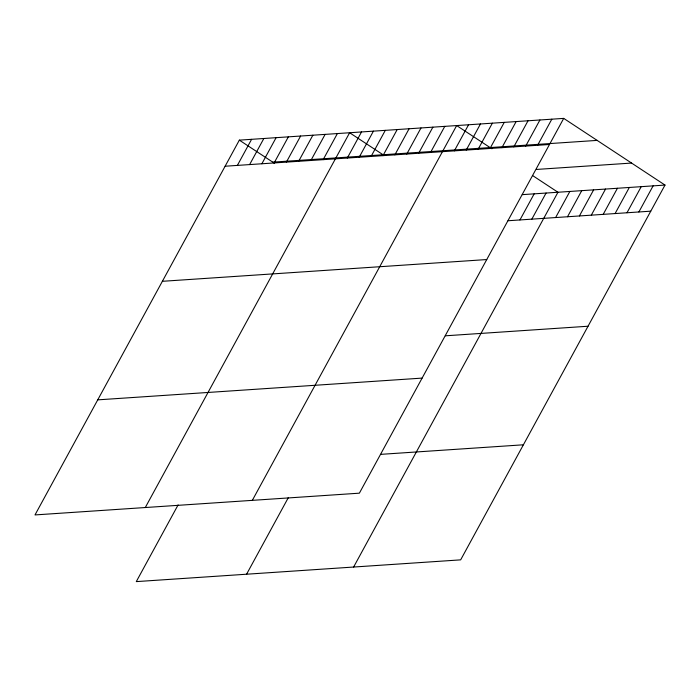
<?xml version="1.0" encoding="UTF-8"?>
<svg xmlns="http://www.w3.org/2000/svg" width="700" height="700" viewBox="0 0 700 700"><rect width="100%" height="100%" fill="white"/><g stroke="black" fill="none" stroke-linecap="round" stroke-linejoin="round"><path stroke-width="1.05" d="M563.71 118.388L239.339 140.14L35 514.929L359.371 493.176L563.71 118.388L665 185.071L460.661 559.86L136.29 581.613L178.115 504.901M237.37 165.41L251.598 139.317M249.62 164.596L263.848 138.495M261.87 163.774L276.106 137.673M274.129 162.951L288.356 136.85M286.379 162.129L300.615 136.028M298.637 161.306L312.865 135.205M310.887 160.484L325.115 134.383M323.146 159.661L337.374 133.569M145.285 507.535L349.624 132.746L383.049 154.752M347.296 158.043L361.524 131.941M359.188 157.246L373.415 131.145M371.079 156.45L385.306 130.349M382.97 155.654L397.197 129.553M394.87 154.849L409.098 128.756M406.761 154.053L420.989 127.96M418.652 153.256L432.88 127.164M430.544 152.46L444.78 126.359M252.332 500.351L456.671 125.562L491.907 148.768M454.335 150.867L468.562 124.766M466.226 150.071L480.454 123.97M246.575 574.219L288.4 497.508M478.126 149.266L492.354 123.174M490.017 148.47L504.245 122.378M501.909 147.674L516.136 121.581M513.8 146.877L528.028 120.776M525.7 146.081L539.928 119.98M537.591 145.285L551.819 119.184M519.942 219.94L534.17 193.847M531.834 219.144L546.061 193.051M353.614 567.044L557.961 192.255L532.446 175.455M555.625 217.551L569.852 191.45M567.516 216.755L581.744 190.654M579.407 215.959L593.635 189.857M591.308 215.162L605.535 189.061M603.199 214.357L617.426 188.265M615.09 213.561L629.317 187.469M626.981 212.765L641.209 186.673M638.881 211.969L653.109 185.867M272.764 162.146L597.135 140.394M225.111 166.232L549.483 144.489M536.428 169.444L631.575 163.065M522.279 194.644L665 185.071M508.051 220.745L650.773 211.173M162.374 281.304L486.745 259.551M445.314 335.808L588.035 326.235M97.737 399.858L422.109 378.105M380.669 454.361L523.399 444.797M239.339 140.14L274.575 163.336"/></g></svg>
